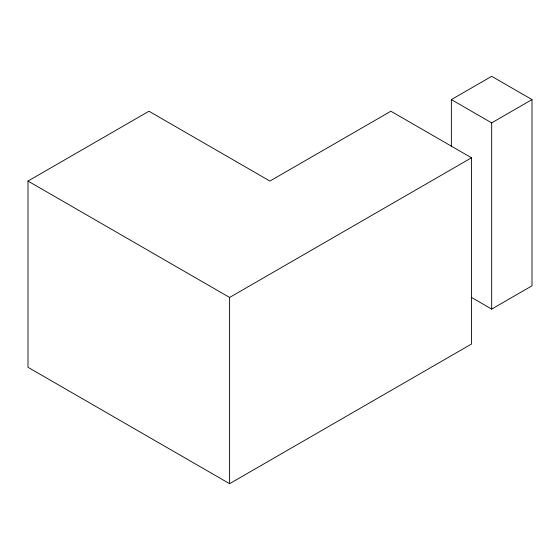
<?xml version="1.0" encoding="UTF-8"?>
<svg xmlns="http://www.w3.org/2000/svg" width="560" height="560" viewBox="0 0 560 560"><rect width="100%" height="100%" fill="white"/><g stroke="black" fill="none" stroke-linecap="round" stroke-linejoin="round"><path stroke-width="0.84" d="M28 181.062L148.96 111.23L269.92 181.062L390.88 111.23L471.52 157.787L471.52 344.015L229.6 483.686L28 367.297L28 181.062L229.6 297.458L471.52 157.787M451.36 146.804L451.36 99.589L491.68 76.314L532 99.589L532 285.824L491.68 309.099L471.52 297.458M451.36 99.589L491.68 122.871L532 99.589M491.68 122.871L491.68 309.099M229.6 297.458L229.6 483.686"/></g></svg>
